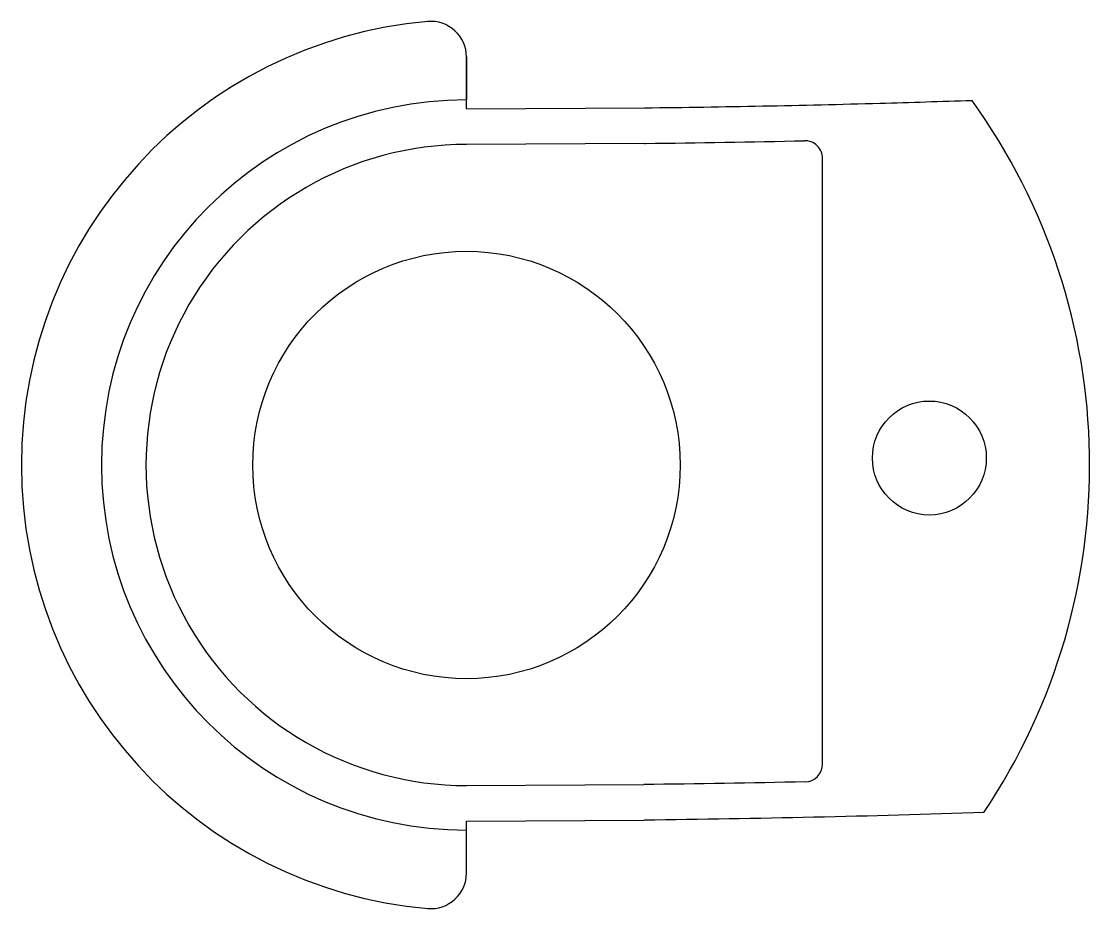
# Model space of a CAD drawing. Header units: millimetres. Extents: x -12.5 to 17.5, y -12.5 to 12.5.
import ezdxf

# ---------------------------------------------------------------- set-up
doc = ezdxf.new("R2010")
doc.units = ezdxf.units.MM

msp = doc.modelspace()

# ---------------------------------------------------------------- linework, layer by layer
at = {"color": 7, "linetype": 'Continuous', "lineweight": 25}
for p, q in [((0, 11.456), (-0.001, 10.25)), ((0, 10), (0, 11.456)), ((0, 10), (5, 10.029)), ((5.003, 9.029), (0.003, 9)), ((10, -8.398), (10, 8.606)), ((-0.003, -9), (4.978, -8.972)), ((0, -10), (4.989, -9.972)), ((0, -11.456), (0, -10))]:
    msp.add_line(p, q, dxfattribs=at)
for centre, radius in [((0, 0), 6), ((12.999, 0.196), 1.6)]:
    msp.add_circle(centre, radius, dxfattribs=at)
for centre, radius, start, end in [((0, 0), 12.5, 94.9885, 265.0115), ((-1, 11.456), 1, 0, 94.9885), ((0, 0), 10.25, 90.0082, 270), ((0, 0), 17.5, 326.1, 35.8104), ((5, 11.029), 1, 269.9978, 270.6749), ((5, 11.029), 2, 270.097, 270.6749), ((9.5, 8.606), 0.5, 0, 91.2881), ((0, 0), 9, 89.9818, 269.9827), ((9.5, -8.398), 0.5, 271.2389, 0), ((-1, -11.456), 1, 265.0115, 0)]:
    msp.add_arc(centre, radius, start, end, dxfattribs=at)
msp.add_open_spline([(5.012, 10.029), (7.214, 10.055), (10.277, 10.115), (13.332, 10.21), (14.192, 10.239)], degree=3, knots=[0.01348221, 0.01348221, 0.01348221, 0.01348221, 0.03125, 0.03821605, 0.03821605, 0.03821605, 0.03821605], dxfattribs=at)
for points in [[(5.024, 9.029), (6.512, 9.047), (8.001, 9.072), (9.489, 9.106)], [(9.511, -8.898), (8, -8.931), (6.489, -8.955), (4.978, -8.972)], [(14.525, -9.761), (11.348, -9.866), (8.168, -9.937), (4.989, -9.972)]]:
    msp.add_open_spline(points, degree=3, dxfattribs=at)

doc.saveas('drawing.dxf')
